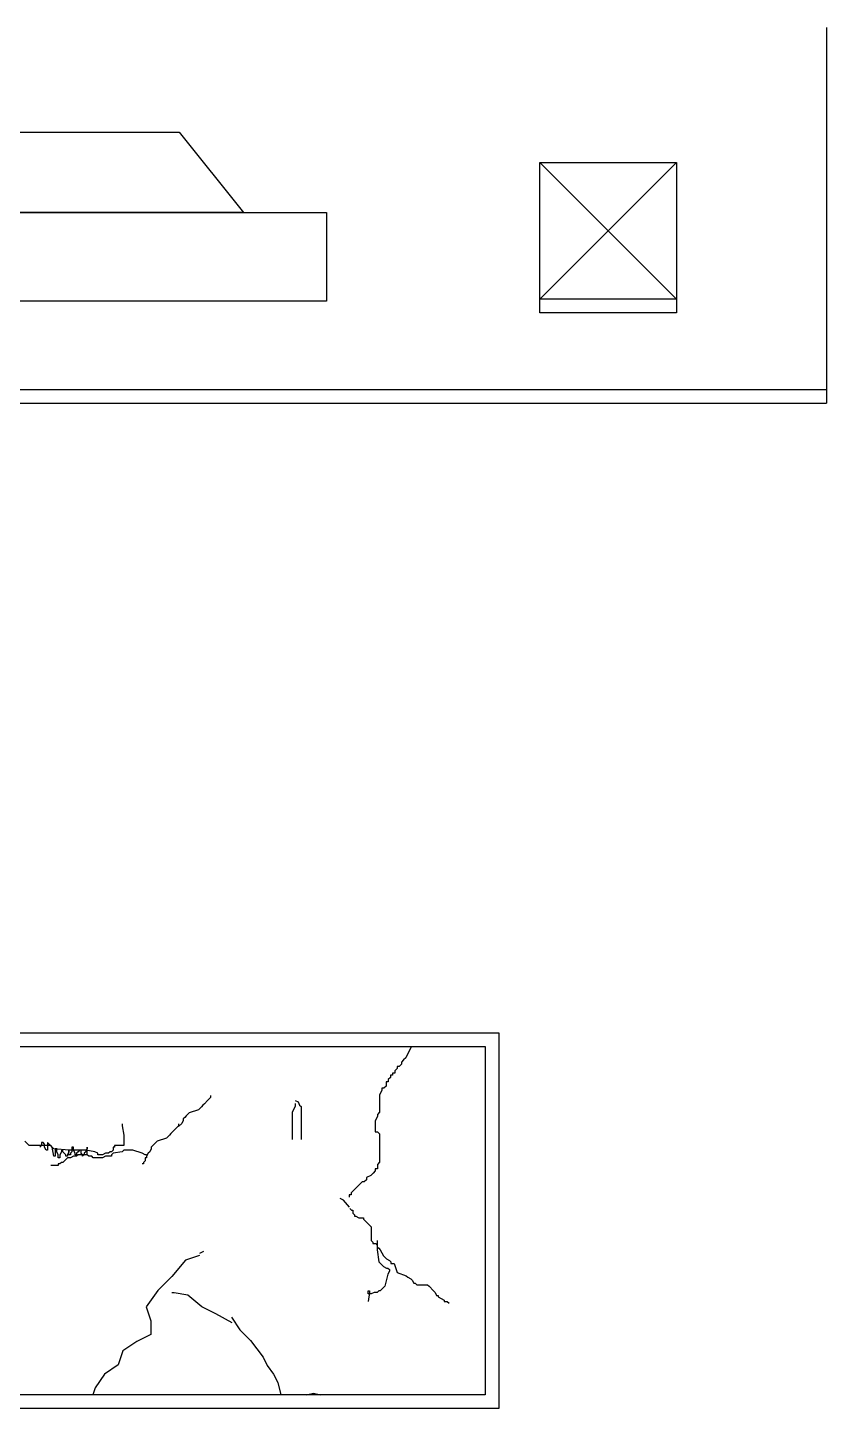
# Model space of a CAD drawing. Extents: x -4747 to 1060961, y -766984 to 396631.
# Drawn here: x 65941 to 67111, y 150740 to 152762 of the extents above; entities that cross this region are included whole.
import ezdxf

# ---------------------------------------------------------------- set-up
doc = ezdxf.new("R2010")
doc.units = 0
doc.header["$LTSCALE"] = 1000
doc.header["$MEASUREMENT"] = 0
doc.layers.add('房间家具布置', color=252, linetype='CONTINUOUS')

# ---------------------------------------------------------------- blocks, each defined once
blk = doc.blocks.new('A$C677C7EBD')
at = {"layer": '房间家具布置'}
for p, q in [((0, 550), (0, 0)), ((2400, 550), (2400, 0)), ((854, 279.2), (948, 397.1)), ((948, 397.1), (1452, 397.1)), ((1452, 397.1), (1546, 279.2)), ((419.8, 352.3), (219.8, 352.3)), ((419.8, 152.3), (219.8, 352.3)), ((419.8, 352.3), (219.8, 152.3)), ((219.8, 352.3), (219.8, 132.3)), ((419.8, 132.3), (419.8, 352.3)), ((1980.2, 352.3), (2180.2, 352.3)), ((1980.2, 352.3), (2180.2, 152.3)), ((1980.2, 152.3), (2180.2, 352.3)), ((1980.2, 132.3), (1980.2, 352.3)), ((2180.2, 352.3), (2180.2, 132.3)), ((732.4, 149.5), (732.4, 279.2)), ((732.4, 279.2), (1667.6, 279.2)), ((1546, 279.2), (854, 279.2)), ((1667.6, 279.2), (1667.6, 149.5)), ((219.8, 152.3), (419.8, 152.3)), ((1667.6, 149.5), (732.4, 149.5)), ((2180.2, 152.3), (1980.2, 152.3)), ((219.8, 132.3), (419.8, 132.3)), ((2180.2, 132.3), (1980.2, 132.3)), ((0, 20), (2400, 20)), ((0, 0), (2400, 0))]:
    blk.add_line(p, q, dxfattribs=at)
blk = doc.blocks.new('A$C6DDD239A')
at = {"layer": '房间家具布置'}
for p, q in [((2371.8, 530), (2366.8, 519.9)), ((2360.4, 510.4), (2357.2, 507.2)), ((2357.2, 507.2), (2357.2, 504)), ((2363.6, 513.5), (2360.4, 510.4)), ((2366.8, 519.9), (2363.6, 513.5)), ((2341.2, 488), (2341.2, 484.8)), ((2344.4, 488), (2341.2, 488)), ((2344.4, 491.2), (2344.4, 488)), ((2347.6, 491.2), (2344.4, 491.2)), ((2350.8, 497.6), (2347.6, 494.4)), ((2347.6, 494.4), (2347.6, 491.2)), ((2350.8, 500.8), (2350.8, 497.6)), ((2354, 500.8), (2350.8, 500.8)), ((2357.2, 504), (2354, 500.8)), ((2328.4, 465.7), (2325.2, 459.3)), ((2328.4, 468.9), (2328.4, 465.7)), ((2331.6, 468.9), (2328.4, 468.9)), ((2334.8, 472.1), (2331.6, 468.9)), ((2334.8, 478.5), (2334.8, 472.1)), ((2338, 478.5), (2334.8, 478.5)), ((2341.2, 484.8), (2338, 481.6)), ((2338, 481.6), (2338, 478.5)), ((2068.9, 446.2), (2066.6, 444)), ((2073.3, 450.7), (2068.9, 446.2)), ((2077.8, 455.1), (2073.3, 450.7)), ((2077.8, 458.2), (2077.8, 455.1)), ((2201.5, 451), (2206, 448.8)), ((2201.5, 446.5), (2201.5, 442.1)), ((2206, 448.8), (2208.2, 444.3)), ((2325.2, 459.3), (2325.2, 433.8)), ((2039.9, 426.2), (2037.6, 423.9)), ((2042.1, 428.4), (2039.9, 426.2)), ((2046.5, 432.8), (2042.1, 428.4)), ((2059.9, 437.3), (2046.5, 432.8)), ((2064.4, 441.8), (2059.9, 437.3)), ((2066.6, 444), (2064.4, 441.8)), ((2199.3, 437.6), (2197, 433.2)), ((2197, 433.2), (2197, 393.9)), ((2201.5, 442.1), (2199.3, 437.6)), ((2208.2, 444.3), (2210.4, 442.1)), ((2210.4, 442.1), (2210.4, 393.9)), ((2322.1, 427.4), (2318.9, 421)), ((2325.2, 433.8), (2322.1, 430.6)), ((2322.1, 430.6), (2322.1, 427.4)), ((1948.3, 416.9), (1948.3, 413.8)), ((1948.3, 413.8), (1950.5, 400.4)), ((2021.9, 404.9), (2019.7, 402.6)), ((2026.4, 409.3), (2021.9, 404.9)), ((2030.9, 413.8), (2026.4, 409.3)), ((2035.4, 417.2), (2030.9, 412.7)), ((2030.9, 416.9), (2030.9, 412.7)), ((2037.6, 421.7), (2035.4, 417.2)), ((2037.6, 423.9), (2037.6, 421.7)), ((2318.9, 421), (2318.9, 405.1)), ((2318.9, 405.1), (2322.1, 405.1)), ((2322.1, 405.1), (2325.2, 401.9)), ((1810, 387), (1805.5, 391.5)), ((1812.2, 384.8), (1810, 387)), ((1843.5, 384.8), (1812.2, 384.8)), ((1830.1, 384.8), (1827.8, 382.6)), ((1832.3, 389.3), (1830.1, 389.3)), ((1830.1, 389.3), (1830.1, 384.8)), ((1834.5, 387), (1832.3, 389.3)), ((1834.5, 382.6), (1834.5, 387)), ((1839, 389.3), (1839, 378.1)), ((1841.2, 387), (1839, 389.3)), ((1845.7, 382.6), (1841.2, 387)), ((1845.7, 382.6), (1843.5, 384.8)), ((1950.5, 384.8), (1937.2, 384.8)), ((1937.2, 384.8), (1937.2, 382.6)), ((1950.5, 400.4), (1950.5, 384.8)), ((1992.9, 384.8), (1990.7, 382.6)), ((1995.2, 387), (1992.9, 384.8)), ((1999.6, 391.5), (1995.2, 387)), ((2013, 395.9), (1999.6, 391.5)), ((2017.5, 400.4), (2013, 395.9)), ((2019.7, 402.6), (2017.5, 400.4)), ((2325.2, 401.9), (2325.2, 360.4)), ((1836.8, 378.1), (1834.5, 382.6)), ((1839, 378.1), (1836.8, 378.1)), ((1847.9, 380.3), (1845.7, 382.6)), ((1847.9, 369.2), (1845.7, 382.6)), ((1870.2, 378.1), (1847.9, 380.3)), ((1850.2, 369.2), (1847.9, 369.2)), ((1852.4, 380.3), (1850.2, 380.3)), ((1850.2, 380.3), (1850.2, 369.2)), ((1852.4, 375.9), (1852.4, 380.3)), ((1854.6, 371.4), (1852.4, 375.9)), ((1854.6, 367), (1854.6, 371.4)), ((1856.8, 367), (1854.6, 367)), ((1859.1, 375.9), (1856.8, 371.4)), ((1856.8, 371.4), (1856.8, 367)), ((1861.3, 378.1), (1859.1, 378.1)), ((1859.1, 378.1), (1859.1, 375.9)), ((1861.3, 375.9), (1861.3, 378.1)), ((1865.8, 371.4), (1861.3, 375.9)), ((1865.8, 364.7), (1863.5, 362.5)), ((1865.8, 369.2), (1865.8, 371.4)), ((1868, 369.2), (1865.8, 369.2)), ((1868, 367), (1865.8, 364.7)), ((1870.2, 375.9), (1868, 371.4)), ((1868, 371.4), (1868, 369.2)), ((1872.5, 367), (1868, 367)), ((1894.8, 378.1), (1870.2, 378.1)), ((1870.2, 378.1), (1870.2, 375.9)), ((1870.2, 371.4), (1870.2, 378.1)), ((1872.5, 371.4), (1870.2, 371.4)), ((1874.7, 375.9), (1872.5, 373.6)), ((1872.5, 373.6), (1872.5, 371.4)), ((1876.9, 369.2), (1872.5, 367)), ((1874.7, 382.6), (1874.7, 375.9)), ((1876.9, 382.6), (1874.7, 382.6)), ((1876.9, 378.1), (1876.9, 382.6)), ((1879.2, 373.6), (1876.9, 378.1)), ((1881.4, 369.2), (1876.9, 369.2)), ((1879.2, 371.4), (1879.2, 373.6)), ((1881.4, 371.4), (1879.2, 371.4)), ((1883.6, 375.9), (1881.4, 373.6)), ((1881.4, 373.6), (1881.4, 371.4)), ((1883.6, 371.4), (1881.4, 369.2)), ((1885.8, 378.1), (1883.6, 375.9)), ((1897, 371.4), (1883.6, 371.4)), ((1888.1, 378.1), (1885.8, 378.1)), ((1888.1, 373.6), (1888.1, 378.1)), ((1890.3, 371.4), (1888.1, 373.6)), ((1892.5, 371.4), (1890.3, 369.2)), ((1890.3, 369.2), (1890.3, 371.4)), ((1894.8, 375.9), (1892.5, 373.6)), ((1892.5, 373.6), (1892.5, 371.4)), ((1897, 380.3), (1894.8, 378.1)), ((1894.8, 378.1), (1894.8, 375.9)), ((1908.2, 375.9), (1894.8, 378.1)), ((1897, 382.6), (1897, 380.3)), ((1897, 371.4), (1897, 382.6)), ((1899.2, 369.2), (1897, 371.4)), ((1903.7, 369.2), (1899.2, 369.2)), ((1905.9, 367), (1903.7, 369.2)), ((1919.3, 367), (1905.9, 367)), ((1912.6, 373.6), (1908.2, 375.9)), ((1912.6, 371.4), (1912.6, 373.6)), ((1919.3, 371.4), (1912.6, 371.4)), ((1923.8, 373.6), (1919.3, 371.4)), ((1923.8, 369.2), (1919.3, 367)), ((1928.2, 373.6), (1923.8, 373.6)), ((1932.7, 369.2), (1923.8, 369.2)), ((1930.5, 375.9), (1928.2, 373.6)), ((1932.7, 375.9), (1930.5, 375.9)), ((1934.9, 378.1), (1932.7, 375.9)), ((1934.9, 373.6), (1932.7, 371.4)), ((1932.7, 371.4), (1932.7, 369.2)), ((1934.9, 382.6), (1934.9, 378.1)), ((1937.2, 382.6), (1934.9, 382.6)), ((1948.3, 375.9), (1934.9, 373.6)), ((1950.5, 378.1), (1948.3, 375.9)), ((1963.9, 378.1), (1950.5, 378.1)), ((1977.3, 373.6), (1963.9, 378.1)), ((1981.8, 371.4), (1977.3, 373.6)), ((1984, 371.4), (1981.8, 371.4)), ((1984, 367), (1981.8, 367)), ((1981.8, 367), (1981.8, 362.5)), ((1986.2, 373.6), (1984, 369.2)), ((1984, 369.2), (1984, 367)), ((1988.5, 375.9), (1986.2, 373.6)), ((1990.7, 380.3), (1988.5, 375.9)), ((1990.7, 382.6), (1990.7, 380.3)), ((1854.6, 355.8), (1843.5, 355.8)), ((1856.8, 358), (1854.6, 358)), ((1854.6, 358), (1854.6, 355.8)), ((1859.1, 360.3), (1856.8, 358)), ((1861.3, 360.3), (1859.1, 360.3)), ((1863.5, 362.5), (1861.3, 360.3)), ((1979.6, 358), (1977.3, 358)), ((1981.8, 362.5), (1979.6, 360.3)), ((1979.6, 360.3), (1979.6, 358)), ((2315.7, 344.5), (2312.5, 341.3)), ((2318.9, 347.7), (2315.7, 344.5)), ((2318.9, 350.9), (2318.9, 347.7)), ((2322.1, 350.9), (2318.9, 350.9)), ((2325.2, 360.4), (2322.1, 357.2)), ((2322.1, 357.2), (2322.1, 350.9)), ((2293.3, 325.4), (2290.1, 322.2)), ((2296.5, 328.5), (2293.3, 325.4)), ((2299.7, 331.7), (2296.5, 328.5)), ((2302.9, 331.7), (2299.7, 331.7)), ((2306.1, 334.9), (2302.9, 331.7)), ((2312.5, 341.3), (2306.1, 338.1)), ((2306.1, 338.1), (2306.1, 334.9)), ((2272.3, 305.1), (2267.5, 307.2)), ((2281.2, 294.7), (2272.3, 305.1)), ((2280.5, 312.6), (2280.5, 309.4)), ((2283.7, 312.6), (2280.5, 312.6)), ((2286.9, 319), (2283.7, 315.8)), ((2283.7, 315.8), (2283.7, 312.6)), ((2290.1, 322.2), (2286.9, 319)), ((2281.8, 292.6), (2284, 290.4)), ((2284, 290.4), (2286.2, 290.4)), ((2286.2, 290.4), (2286.2, 285.9)), ((2286.2, 285.9), (2288.4, 283.7)), ((2288.4, 283.7), (2288.4, 281.5)), ((2288.4, 281.5), (2290.7, 281.5)), ((2290.7, 281.5), (2295.1, 279.2)), ((2295.1, 279.2), (2301.8, 279.2)), ((2301.8, 279.2), (2301.8, 277)), ((2301.8, 277), (2304, 274.8)), ((2304, 274.8), (2308.5, 270.3)), ((2308.5, 270.3), (2313, 265.8)), ((2313, 265.8), (2313, 245.8)), ((2313, 245.8), (2315.2, 243.5)), ((2315.2, 243.5), (2315.2, 241.3)), ((2321.9, 245.8), (2321.9, 232.4)), ((2061.6, 223.7), (2041.2, 216.9)), ((2067.5, 230), (2061.6, 227.1)), ((2315.2, 241.3), (2319.6, 241.3)), ((2319.6, 241.3), (2321.9, 239.1)), ((2321.9, 239.1), (2321.9, 236.8)), ((2321.9, 236.8), (2324.1, 234.6)), ((2321.9, 232.4), (2324.1, 214.5)), ((2324.1, 234.6), (2326.3, 232.4)), ((2326.3, 232.4), (2328.6, 227.9)), ((2328.6, 227.9), (2330.8, 223.4)), ((2330.8, 223.4), (2335.3, 219)), ((2041.2, 216.9), (2020.8, 193.1)), ((2324.1, 214.5), (2328.6, 210.1)), ((2328.6, 210.1), (2330.8, 207.8)), ((2330.8, 207.8), (2335.3, 205.6)), ((2335.3, 219), (2339.7, 216.8)), ((2335.3, 205.6), (2337.5, 205.6)), ((2337.5, 205.6), (2339.7, 203.4)), ((2339.7, 216.8), (2341.9, 214.5)), ((2339.7, 203.4), (2339.7, 201.1)), ((2341.9, 214.5), (2341.9, 212.3)), ((2341.9, 212.3), (2346.4, 212.3)), ((2346.4, 212.3), (2350.9, 198.9)), ((2020.8, 193.1), (2000.4, 172.7)), ((2337.5, 196.7), (2333, 178.8)), ((2339.7, 201.1), (2337.5, 196.7)), ((2350.9, 198.9), (2364.2, 194.4)), ((2364.2, 194.4), (2366.5, 192.2)), ((2366.5, 192.2), (2370.9, 190)), ((2370.9, 190), (2373.1, 187.8)), ((2373.1, 187.8), (2375.4, 183.3)), ((2375.4, 183.3), (2377.6, 183.3)), ((2377.6, 183.3), (2379.8, 181.1)), ((2000.4, 172.7), (1983.4, 148.9)), ((2024.2, 169.3), (2020.8, 169.3)), ((2044.6, 165.9), (2024.2, 169.3)), ((2065, 148.9), (2044.6, 165.9)), ((2308.5, 167.7), (2308.5, 172.1)), ((2308.5, 172.1), (2310.7, 172.1)), ((2310.7, 169.9), (2308.5, 156.5)), ((2313, 167.7), (2308.5, 167.7)), ((2310.7, 172.1), (2310.7, 169.9)), ((2317.4, 169.9), (2313, 167.7)), ((2321.9, 169.9), (2317.4, 169.9)), ((2324.1, 172.1), (2321.9, 169.9)), ((2326.3, 172.1), (2324.1, 172.1)), ((2328.6, 174.4), (2326.3, 172.1)), ((2333, 178.8), (2328.6, 174.4)), ((2379.8, 181.1), (2395.4, 181.1)), ((2395.4, 181.1), (2397.7, 178.8)), ((2397.7, 178.8), (2404.4, 172.1)), ((2404.4, 172.1), (2406.6, 169.9)), ((2406.6, 169.9), (2408.8, 165.4)), ((2408.8, 165.4), (2411, 165.4)), ((2411, 165.4), (2411, 163.2)), ((2411, 163.2), (2415.5, 161)), ((1983.4, 148.9), (1990.2, 128.5)), ((2085.4, 138.7), (2065, 148.9)), ((2415.5, 161), (2420, 158.7)), ((2420, 158.7), (2420, 156.5)), ((2420, 156.5), (2424.4, 156.5)), ((2424.4, 156.5), (2427, 153.9)), ((1990.2, 128.5), (1990.2, 108.1)), ((2109.3, 125.1), (2085.4, 138.7)), ((2108.2, 133.4), (2120.5, 115)), ((1990.2, 108.1), (1969.8, 97.9)), ((2120.5, 115), (2136, 99.5)), ((1949.3, 84.3), (1942.5, 63.9)), ((1969.8, 97.9), (1949.3, 84.3)), ((2136, 99.5), (2154.5, 74.9)), ((1942.5, 63.9), (1922.1, 50.3)), ((2154.5, 74.9), (2160.6, 62.6)), ((2160.6, 62.6), (2169.9, 50.3)), ((1922.1, 50.3), (1908.5, 29.9)), ((2169.9, 50.3), (2176.1, 37.9)), ((1908.5, 29.9), (1905.2, 20)), ((2176.1, 37.9), (2180.5, 20)), ((2218.4, 20), (2228.5, 22.5)), ((2228.5, 22.5), (2238.6, 20))]:
    blk.add_line(p, q, dxfattribs=at)
blk.add_lwpolyline([(2500, 0), (0, 0), (0, 550), (2500, 550)], close=True, dxfattribs=at)
blk.add_lwpolyline([(1720.2, 530), (2480, 530), (2480, 20), (20, 20), (20, 530), (779.8, 530)], dxfattribs=at)

msp = doc.modelspace()

# ---------------------------------------------------------------- block references
at = {"layer": '房间家具布置'}
for name, p in [('A$C677C7EBD', (64710.7, 152212)), ('A$C6DDD239A', (64130.9, 150739.8))]:
    msp.add_blockref(name, p, dxfattribs=at)

doc.saveas('drawing.dxf')
